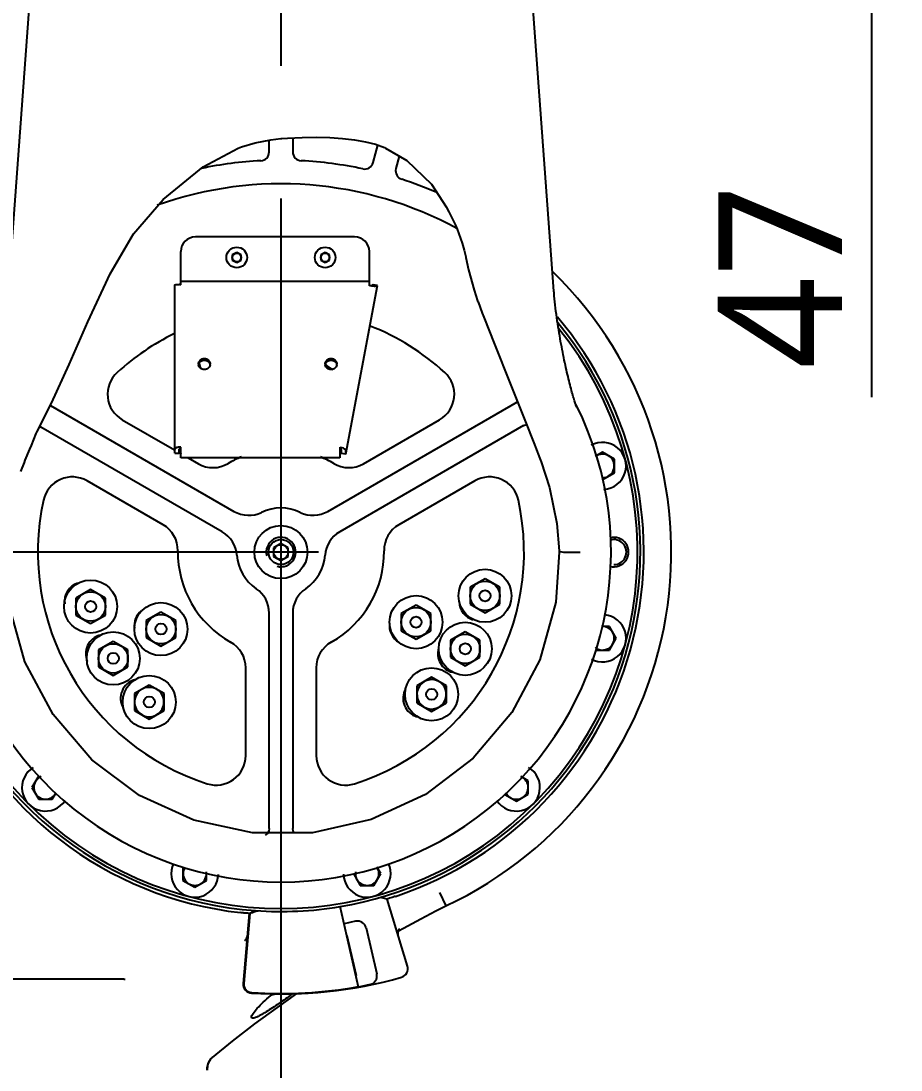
# Model space of a CAD drawing. Header units: millimetres. Extents: x 5828 to 7155, y 123 to 421.
# Drawn here: x 6418.18 to 6433.11, y 243.36 to 261.17 of the extents above; entities that cross this region are included whole.
import ezdxf

# ---------------------------------------------------------------- set-up
doc = ezdxf.new("R2010")
doc.units = ezdxf.units.MM
doc.linetypes.add('CENTER', pattern=[0.6, 0.375, -0.075, 0.075, -0.075])
for name, color, linetype in [('中心线', 7, 'Continuous'), ('外形图', 7, 'Continuous'), ('尺寸标注', 7, 'Continuous')]:
    doc.layers.add(name, color=color, linetype=linetype)
doc.styles.add('微软雅黑', font='msyh.ttc', dxfattribs={"height": 2})
doc.dimstyles.new('尺寸标注_1_20比例', dxfattribs={"dimtxt": 1.5, "dimasz": 1.25, "dimexe": 0.5, "dimexo": 0.4, "dimgap": 0.5, "dimtad": 1, "dimdec": 1, "dimlfac": 20, "dimdsep": 46, "dimtxsty": '微软雅黑', "dimcen": 0.09, "dimadec": 0, "dimazin": 0, "dimtp": 0.01, "dimtm": 0.01, "dimtfac": 1, "dimtdec": 1, "dimtofl": 0, "dimtmove": 0, "dimatfit": 3, "dimfxl": 1, "dimtolj": 1, "dimarcsym": 0})

# ---------------------------------------------------------------- blocks, each defined once
blk = doc.blocks.new('*D1047')
at = {"layer": 'Defpoints', "color": 0}
for p in [(6385.235, 306.904), (6429.588, 306.904), (6404.417, 227.15)]:
    blk.add_point(p, dxfattribs=at)
at = {"layer": '尺寸标注', "color": 0, "linetype": 'Continuous', "lineweight": -2}
for p, q in [((6429.188, 306.904), (6384.735, 306.904)), ((6385.235, 228.4), (6385.235, 305.654)), ((6404.017, 227.15), (6384.735, 227.15))]:
    blk.add_line(p, q, dxfattribs=at)
at = {"layer": '尺寸标注', "color": 0}
for points in [[(6385.443, 305.654), (6385.027, 305.654), (6385.235, 306.904)], [(6385.027, 228.4), (6385.443, 228.4), (6385.235, 227.15)]]:
    blk.add_solid(points, dxfattribs=at)
at = {"layer": '尺寸标注', "color": 0, "insert": (6382.552, 267.026), "char_height": 2, "attachment_point": 2, "rotation": 90, "style": '微软雅黑'}
blk.add_mtext('\\A1;\\A1;{\\H1.05x;1595}', dxfattribs=at)
blk = doc.blocks.new('*D1049')
at = {"layer": 'Defpoints', "color": 0}
for p in [(6422.587, 294.153), (6394.481, 252.151), (6423.625, 252.151)]:
    blk.add_point(p, dxfattribs=at)
at = {"layer": '尺寸标注', "color": 0, "linetype": 'Continuous', "lineweight": -2}
for p, q in [((6422.187, 294.153), (6393.981, 294.153)), ((6394.481, 292.903), (6394.481, 253.401)), ((6423.225, 252.151), (6393.981, 252.151))]:
    blk.add_line(p, q, dxfattribs=at)
at = {"layer": '尺寸标注', "color": 0}
for points in [[(6394.689, 292.903), (6394.273, 292.903), (6394.481, 294.153)], [(6394.273, 253.401), (6394.689, 253.401), (6394.481, 252.151)]]:
    blk.add_solid(points, dxfattribs=at)
at = {"layer": '尺寸标注', "color": 0, "insert": (6391.811, 273.152), "char_height": 2, "attachment_point": 2, "rotation": 90, "style": '微软雅黑'}
blk.add_mtext('\\A1;\\A1;{\\H1.05x;840}', dxfattribs=at)
blk = doc.blocks.new('*D1050')
at = {"layer": 'Defpoints', "color": 0}
for p in [(6422.587, 252.937), (6414.087, 228.155), (6422.587, 221.519)]:
    blk.add_point(p, dxfattribs=at)
at = {"layer": '尺寸标注', "color": 0, "linetype": 'Continuous', "lineweight": -2}
for p, q in [((6422.587, 252.537), (6422.587, 221.019)), ((6414.087, 227.755), (6414.087, 221.019)), ((6415.337, 221.519), (6421.337, 221.519))]:
    blk.add_line(p, q, dxfattribs=at)
at = {"layer": '尺寸标注', "color": 0}
for points in [[(6415.337, 221.727), (6415.337, 221.311), (6414.087, 221.519)], [(6421.337, 221.311), (6421.337, 221.727), (6422.587, 221.519)]]:
    blk.add_solid(points, dxfattribs=at)
at = {"layer": '尺寸标注', "color": 0, "insert": (6418.378, 224.2), "char_height": 2, "attachment_point": 2, "style": '微软雅黑'}
blk.add_mtext('\\A1;\\A1;{\\H1.05x;170}', dxfattribs=at)
blk = doc.blocks.new('*D1051')
at = {"layer": 'Defpoints', "color": 0}
for p in [(6422.587, 252.151), (6394.481, 227.15), (6406.823, 227.15)]:
    blk.add_point(p, dxfattribs=at)
at = {"layer": '尺寸标注', "color": 0, "linetype": 'Continuous', "lineweight": -2}
for p, q in [((6422.187, 252.151), (6393.981, 252.151)), ((6394.481, 250.901), (6394.481, 228.4)), ((6406.423, 227.15), (6393.981, 227.15))]:
    blk.add_line(p, q, dxfattribs=at)
at = {"layer": '尺寸标注', "color": 0}
for points in [[(6394.689, 250.901), (6394.273, 250.901), (6394.481, 252.151)], [(6394.273, 228.4), (6394.689, 228.4), (6394.481, 227.15)]]:
    blk.add_solid(points, dxfattribs=at)
at = {"layer": '尺寸标注', "color": 0, "insert": (6391.809, 239.608), "char_height": 2, "attachment_point": 2, "rotation": 90, "style": '微软雅黑'}
blk.add_mtext('\\A1;\\A1;{\\H1.05x;500}', dxfattribs=at)
blk = doc.blocks.new('*D1055')
at = {"layer": 'Defpoints', "color": 0}
for p in [(6423.587, 265.152), (6432.61, 265.152), (6423.587, 262.802)]:
    blk.add_point(p, dxfattribs=at)
at = {"layer": '尺寸标注', "color": 0, "linetype": 'Continuous', "lineweight": -2}
for p, q in [((6432.61, 266.402), (6432.61, 267.652)), ((6423.987, 265.152), (6433.11, 265.152)), ((6423.987, 262.802), (6433.11, 262.802)), ((6432.61, 261.552), (6432.61, 254.782))]:
    blk.add_line(p, q, dxfattribs=at)
at = {"layer": '尺寸标注', "color": 0}
for points in [[(6432.402, 266.402), (6432.819, 266.402), (6432.61, 265.152)], [(6432.819, 261.552), (6432.402, 261.552), (6432.61, 262.802)]]:
    blk.add_solid(points, dxfattribs=at)
at = {"layer": '尺寸标注', "color": 0, "insert": (6431.06, 256.826), "char_height": 2, "attachment_point": 5, "rotation": 90, "style": '微软雅黑'}
blk.add_mtext('\\A1;\\A1;{\\H1.05x;47}', dxfattribs=at)

msp = doc.modelspace()

# ---------------------------------------------------------------- linework, layer by layer
at = {"layer": '中心线', "color": 0, "linetype": 'CENTER', "ltscale": 30}
msp.add_line((6422.5874, 294.1534), (6422.5874, 252.1511), dxfattribs=at)
at = {"layer": '外形图', "color": 0, "linetype": 'Continuous'}
for p, q in [((6422.3874, 258.9425), (6422.3874, 259.1457)), ((6422.4142, 259.1508), (6422.5833, 259.17)), ((6422.5832, 259.17), (6422.5998, 259.1714)), ((6422.5998, 259.1714), (6422.6975, 259.1786)), ((6422.7874, 259.1827), (6422.7874, 258.9425)), ((6421.8592, 259.0043), (6421.9194, 259.0284)), ((6424.1519, 258.7628), (6424.2312, 259.0588)), ((6424.5954, 258.8724), (6424.5383, 258.6593)), ((6420.0829, 257.5518), (6420.5897, 258.1346)), ((6425.3919, 258.0092), (6425.4364, 257.9259)), ((6425.4364, 257.9259), (6425.4917, 257.8151)), ((6425.4917, 257.8151), (6425.5474, 257.6969)), ((6425.5474, 257.6969), (6425.5767, 257.6302)), ((6419.687, 256.8727), (6420.0837, 257.5524)), ((6423.8374, 257.5014), (6421.1373, 257.5014)), ((6425.5767, 257.6302), (6425.6625, 257.3961)), ((6425.6625, 257.3961), (6425.698, 257.2736)), ((6420.8873, 256.6855), (6420.8873, 257.2514)), ((6421.8373, 257.238), (6421.7623, 257.1947)), ((6421.7623, 257.1947), (6421.7623, 257.1081)), ((6421.7623, 257.1081), (6421.8373, 257.0648)), ((6421.9123, 257.1947), (6421.8373, 257.238)), ((6421.8373, 257.0648), (6421.9123, 257.1081)), ((6421.9123, 257.1081), (6421.9123, 257.1947)), ((6423.3374, 257.238), (6423.2624, 257.1947)), ((6423.2624, 257.1947), (6423.2624, 257.1081)), ((6423.2624, 257.1081), (6423.3374, 257.0648)), ((6423.4124, 257.1947), (6423.3374, 257.238)), ((6423.3374, 257.0648), (6423.4124, 257.1081)), ((6423.4124, 257.1081), (6423.4124, 257.1947)), ((6424.0874, 256.6714), (6424.0874, 257.2514)), ((6425.7257, 257.1526), (6425.7715, 256.9396)), ((6425.7715, 256.9396), (6425.8652, 256.5985)), ((6420.8873, 256.7513), (6424.0874, 256.7513)), ((6420.7873, 253.8295), (6420.7873, 256.6855)), ((6423.686, 253.8136), (6424.2287, 256.6757)), ((6424.1548, 256.6876), (6424.1219, 256.6721)), ((6424.2287, 256.6757), (6424.1548, 256.6876)), ((6424.2287, 256.6757), (6424.1928, 256.6588)), ((6425.8652, 256.5985), (6425.9258, 256.4166)), ((6425.9257, 256.4167), (6425.9331, 256.396)), ((6425.9331, 256.396), (6426.0039, 256.2065)), ((6426.0039, 256.2065), (6426.0311, 256.1377)), ((6423.3403, 255.3211), (6423.4612, 255.2513)), ((6426.4768, 255.0136), (6426.7125, 254.4197)), ((6418.6759, 254.6403), (6421.7904, 252.8421)), ((6423.3843, 252.8421), (6426.6014, 254.6996)), ((6427.6064, 254.6088), (6427.6066, 254.6084)), ((6426.6493, 254.601), (6426.6493, 254.601)), ((6418.4909, 254.2777), (6418.5137, 254.2721)), ((6421.5904, 252.4957), (6418.5136, 254.2721)), ((6419.8948, 254.3968), (6420.7802, 253.8856)), ((6426.7036, 254.2967), (6423.5843, 252.4957)), ((6423.9887, 253.6513), (6425.28, 254.3968)), ((6426.7036, 254.2967), (6426.7055, 254.2977)), ((6426.7125, 254.4197), (6426.7589, 254.3033)), ((6418.3513, 253.9626), (6418.4345, 254.165)), ((6418.4344, 254.165), (6418.4433, 254.1843)), ((6418.3256, 253.9), (6418.3513, 253.9626)), ((6420.8623, 253.8295), (6420.8623, 253.8979)), ((6420.8873, 253.7519), (6420.8873, 253.9321)), ((6423.5874, 253.9321), (6423.5874, 253.7519)), ((6426.8892, 253.9776), (6426.9068, 253.9338)), ((6420.7873, 253.8295), (6420.8623, 253.8295)), ((6420.8661, 253.8361), (6420.897, 253.8182)), ((6423.5874, 253.7519), (6420.8873, 253.7519)), ((6421.0118, 253.7519), (6421.186, 253.6513)), ((6423.6121, 253.8939), (6423.6121, 253.8255)), ((6423.686, 253.8136), (6423.6121, 253.8255)), ((6423.686, 253.8136), (6423.686, 253.882)), ((6428.0451, 253.8444), (6427.92, 253.7722)), ((6428.2452, 253.729), (6428.0451, 253.8444)), ((6428.2452, 253.498), (6428.2452, 253.729)), ((6418.1755, 253.5162), (6418.2341, 253.6724)), ((6428.048, 253.3842), (6428.2452, 253.498)), ((6420.5875, 252.6146), (6419.2962, 253.3601)), ((6425.8785, 253.3601), (6424.5873, 252.6146)), ((6422.5874, 252.2954), (6422.4624, 252.2233)), ((6422.7124, 252.2233), (6422.5874, 252.2954)), ((6422.4624, 252.2233), (6422.4624, 252.0789)), ((6422.7124, 252.0789), (6422.7124, 252.2233)), ((6427.3093, 252.172), (6427.3101, 252.148)), ((6427.3095, 252.1659), (6427.3095, 252.1658)), ((6427.4633, 252.1511), (6427.6667, 252.1511)), ((6422.4624, 252.0789), (6422.5874, 252.0067)), ((6422.5874, 252.0067), (6422.7124, 252.0789)), ((6426.0504, 251.6978), (6425.8004, 251.5534)), ((6426.3004, 251.5534), (6426.0504, 251.6978)), ((6419.3575, 251.5156), (6419.1075, 251.3712)), ((6419.6075, 251.3712), (6419.3575, 251.5156)), ((6425.8004, 251.5534), (6425.8004, 251.2647)), ((6426.3004, 251.2647), (6426.3004, 251.5534)), ((6419.1075, 251.3712), (6419.1075, 251.0826)), ((6419.6075, 251.0826), (6419.6075, 251.3712)), ((6424.8796, 251.2504), (6424.6296, 251.106)), ((6425.1297, 251.106), (6424.8796, 251.2504)), ((6425.8004, 251.2647), (6426.0504, 251.1204)), ((6426.0504, 251.1204), (6426.3004, 251.2647)), ((6419.1075, 251.0826), (6419.3575, 250.9382)), ((6419.3575, 250.9382), (6419.6075, 251.0826)), ((6420.5509, 251.1325), (6420.3009, 250.9882)), ((6420.8009, 250.9882), (6420.5509, 251.1325)), ((6422.3874, 247.4621), (6422.3874, 251.1154)), ((6422.7874, 251.1154), (6422.7874, 247.4621)), ((6424.6296, 251.106), (6424.6296, 250.8173)), ((6425.1297, 250.8173), (6425.1297, 251.106)), ((6420.3009, 250.9882), (6420.3009, 250.6995)), ((6420.8009, 250.6995), (6420.8009, 250.9882)), ((6428.1606, 250.8887), (6428.0277, 250.8887)), ((6428.2761, 250.6887), (6428.1606, 250.8887)), ((6420.3009, 250.6995), (6420.5509, 250.5551)), ((6420.5509, 250.5551), (6420.8009, 250.6995)), ((6424.6296, 250.8173), (6424.8796, 250.673)), ((6424.8796, 250.673), (6425.1297, 250.8173)), ((6425.715, 250.7979), (6425.465, 250.6536)), ((6425.965, 250.6536), (6425.715, 250.7979)), ((6419.7413, 250.6353), (6419.4913, 250.4909)), ((6419.9913, 250.4909), (6419.7413, 250.6353)), ((6425.465, 250.6536), (6425.465, 250.3649)), ((6425.965, 250.3649), (6425.965, 250.6536)), ((6428.1606, 250.4887), (6428.2761, 250.6887)), ((6419.4913, 250.4909), (6419.4913, 250.2023)), ((6419.9913, 250.2023), (6419.9913, 250.4909)), ((6425.465, 250.3649), (6425.715, 250.2205)), ((6425.715, 250.2205), (6425.965, 250.3649)), ((6427.9297, 250.4887), (6428.1606, 250.4887)), ((6419.4913, 250.2023), (6419.7413, 250.0579)), ((6419.7413, 250.0579), (6419.9913, 250.2023)), ((6421.9888, 248.6964), (6421.9888, 250.1874)), ((6423.1859, 250.1874), (6423.1859, 248.6964)), ((6425.1446, 250.0253), (6424.8946, 249.881)), ((6425.3946, 249.881), (6425.1446, 250.0253)), ((6420.353, 249.8949), (6420.1029, 249.7506)), ((6420.603, 249.7506), (6420.353, 249.8949)), ((6424.8946, 249.881), (6424.8946, 249.5923)), ((6425.3946, 249.5923), (6425.3946, 249.881)), ((6420.1029, 249.7506), (6420.1029, 249.4619)), ((6420.603, 249.4619), (6420.603, 249.7506)), ((6420.1029, 249.4619), (6420.353, 249.3175)), ((6420.353, 249.3175), (6420.603, 249.4619)), ((6424.8946, 249.5923), (6425.1446, 249.4479)), ((6425.1446, 249.4479), (6425.3946, 249.5923)), ((6418.4765, 248.3557), (6418.361, 248.1557)), ((6426.7827, 248.2712), (6426.656, 248.3444)), ((6426.7827, 248.0402), (6426.7827, 248.2712)), ((6418.361, 248.1557), (6418.4765, 247.9557)), ((6418.7075, 247.9557), (6418.7688, 248.062)), ((6426.3853, 248.0387), (6426.5827, 247.9248)), ((6426.5827, 247.9248), (6426.7827, 248.0402)), ((6418.4765, 247.9557), (6418.7075, 247.9557)), ((6422.3874, 247.4623), (6422.3797, 247.4163)), ((6422.7937, 247.4204), (6422.7874, 247.4623)), ((6422.8121, 247.3871), (6422.7937, 247.4204)), ((6420.9249, 246.8088), (6420.9249, 246.5778)), ((6424.2807, 246.6933), (6424.2167, 246.8043)), ((6421.325, 246.5778), (6421.325, 246.7255)), ((6423.8188, 246.6933), (6423.9343, 246.4933)), ((6424.1652, 246.4933), (6424.2807, 246.6933)), ((6420.9249, 246.5778), (6421.125, 246.4623)), ((6421.125, 246.4623), (6421.325, 246.5778)), ((6423.9343, 246.4933), (6424.1652, 246.4933)), ((6424.3876, 246.2629), (6424.276, 246.2891)), ((6424.736, 245.1233), (6424.3876, 246.2629)), ((6425.2768, 246.3736), (6425.3874, 246.1465)), ((6422.0575, 246.0204), (6422.1544, 246.0661)), ((6423.9061, 244.7675), (6423.5907, 246.1338)), ((6422.0507, 246.0172), (6421.9469, 244.8302)), ((6422.0593, 246.0166), (6421.9554, 244.8294)), ((6423.8536, 245.8844), (6423.6587, 245.8394)), ((6424.0335, 245.772), (6424.2134, 244.9924)), ((6423.7037, 245.6445), (6423.8611, 244.9624)), ((6419.9232, 244.9007), (6410.8603, 244.9007)), ((6419.9232, 244.9007), (6419.9421, 244.8996)), ((6422.5273, 244.4242), (6422.8531, 244.6507)), ((6422.9374, 244.6507), (6422.5874, 244.6507)), ((6424.101, 244.8125), (6423.9061, 244.7675)), ((6421.3361, 243.3969), (6421.3554, 243.4801)), ((6421.3367, 243.3604), (6421.3361, 243.3969))]:
    msp.add_line(p, q, dxfattribs=at)
for points in [[(6418.6223, 291.0312), (6418.9209, 282.4801), (6418.9061, 273.7102), (6418.5746, 264.9874), (6417.9553, 256.579)], [(6427.2193, 256.5801), (6426.6002, 264.9869), (6426.2686, 273.7105), (6426.2539, 282.4811), (6426.5524, 291.0314)], [(6421.9194, 259.0284), (6422.1478, 259.0993), (6422.4142, 259.1508)], [(6422.6975, 259.1786), (6422.9468, 259.1898), (6423.1871, 259.1918), (6423.4166, 259.186), (6423.6338, 259.1721), (6423.8368, 259.1493), (6424.0239, 259.1163), (6424.1938, 259.0726)], [(6424.1938, 259.0726), (6424.3463, 259.0163), (6424.3645, 259.008)], [(6420.5897, 258.1346), (6421.2673, 258.687), (6421.8592, 259.0043)], [(6424.3645, 259.0079), (6424.7241, 258.7968), (6425.1416, 258.3928), (6425.3917, 258.0095)], [(6425.6981, 257.2733), (6425.7093, 257.2281), (6425.7243, 257.1594), (6425.7257, 257.1525)], [(6418.4435, 254.1847), (6418.6957, 254.6792), (6418.9921, 255.3329), (6419.3102, 256.0572), (6419.687, 256.8727)], [(6427.5022, 254.9569), (6427.4939, 254.9892), (6427.4854, 255.0226), (6427.4767, 255.0571), (6427.468, 255.0925), (6427.4593, 255.1289), (6427.4504, 255.1663), (6427.4415, 255.2047), (6427.4325, 255.2439), (6427.4235, 255.2841), (6427.4145, 255.3251), (6427.4055, 255.367), (6427.3964, 255.4097), (6427.3874, 255.4531), (6427.3784, 255.4973), (6427.3695, 255.5423), (6427.3605, 255.5878), (6427.3517, 255.634), (6427.343, 255.6807), (6427.3344, 255.7279), (6427.3259, 255.7755), (6427.3175, 255.8234), (6427.3093, 255.872), (6427.3011, 255.9221), (6427.2929, 255.9735), (6427.2848, 256.0258), (6427.277, 256.0788), (6427.2694, 256.1321), (6427.2621, 256.1857), (6427.2552, 256.2391), (6427.2487, 256.2923), (6427.2426, 256.3451), (6427.2369, 256.3975), (6427.2316, 256.4495), (6427.2266, 256.5015), (6427.2217, 256.5538), (6427.2193, 256.5799)], [(6426.0311, 256.1377), (6426.2126, 255.6823), (6426.4768, 255.0136)], [(6427.6066, 254.6084), (6427.6061, 254.6098), (6427.6052, 254.6122), (6427.6038, 254.6159), (6427.602, 254.6209), (6427.5997, 254.6274), (6427.5969, 254.6354), (6427.5935, 254.6451), (6427.5897, 254.6566), (6427.5853, 254.6699), (6427.5804, 254.6849), (6427.575, 254.7018), (6427.5691, 254.7206), (6427.5628, 254.7411), (6427.5561, 254.7633), (6427.5491, 254.7871), (6427.5418, 254.8123), (6427.5343, 254.8388), (6427.5265, 254.8666), (6427.5186, 254.8955), (6427.5105, 254.9257), (6427.5022, 254.9569)], [(6426.5992, 254.7051), (6426.5781, 254.6865), (6426.5702, 254.6815)], [(6426.7055, 254.2977), (6426.7219, 254.3054), (6426.7565, 254.3094)], [(6426.7589, 254.3033), (6426.8559, 254.061), (6426.8892, 253.9776)], [(6418.2341, 253.6724), (6418.2488, 253.7094), (6418.3256, 253.9)], [(6426.9068, 253.9338), (6426.9821, 253.7413), (6427.0037, 253.6848)], [(6427.0037, 253.6848), (6427.1471, 253.2447), (6427.2706, 252.637), (6427.3093, 252.1722)], [(6423.1236, 247.3882), (6422.104, 247.3846), (6421.1093, 247.599), (6420.1869, 248.02), (6419.3781, 248.6276), (6418.7192, 249.3947), (6418.2407, 250.2886), (6417.9673, 251.2694), (6417.9091, 252.1466)], [(6427.3102, 252.148), (6427.2517, 251.2983), (6426.9824, 250.3238), (6426.5082, 249.4285), (6425.8514, 248.6548), (6425.0425, 248.039), (6424.1189, 247.6099), (6423.1236, 247.3882)], [(6422.3797, 247.4163), (6422.351, 247.3678), (6422.3208, 247.3438)], [(6424.5843, 245.7204), (6424.6648, 245.7659), (6424.9587, 245.9263), (6425.2183, 246.0621), (6425.3874, 246.1465)], [(6424.5813, 245.629), (6424.5753, 245.6612), (6424.5777, 245.7001), (6424.5882, 245.7323), (6424.6016, 245.755), (6424.6062, 245.7608)], [(6421.4254, 243.5747), (6421.7643, 243.8505), (6422.145, 244.1444), (6422.5273, 244.4242)], [(6421.3554, 243.4801), (6421.3986, 243.5487), (6421.4254, 243.5747)]]:
    msp.add_lwpolyline(points, dxfattribs=at)
for centre, radius in [((6421.8373, 257.1514), 0.175), ((6423.3374, 257.1514), 0.175), ((6421.8373, 257.1514), 0.075), ((6423.3374, 257.1514), 0.075), ((6422.5874, 252.1511), 0.45), ((6422.5874, 252.1511), 0.2125), ((6422.5874, 252.1511), 0.125), ((6426.0504, 251.4091), 0.45), ((6419.3575, 251.2269), 0.45), ((6426.0504, 251.4091), 0.25), ((6419.3575, 251.2269), 0.25), ((6424.8796, 250.9617), 0.45), ((6426.0504, 251.4091), 0.0941), ((6419.3575, 251.2269), 0.0941), ((6420.5509, 250.8438), 0.45), ((6420.5509, 250.8438), 0.25), ((6424.8796, 250.9617), 0.25), ((6424.8796, 250.9617), 0.0941), ((6420.5509, 250.8438), 0.0941), ((6425.715, 250.5092), 0.45), ((6419.7413, 250.3466), 0.45), ((6425.715, 250.5092), 0.25), ((6419.7413, 250.3466), 0.25), ((6425.715, 250.5092), 0.0941), ((6419.7413, 250.3466), 0.0941), ((6425.1446, 249.7366), 0.45), ((6420.353, 249.6062), 0.45), ((6425.1446, 249.7366), 0.0941), ((6420.353, 249.6062), 0.0941)]:
    msp.add_circle(centre, radius, dxfattribs=at)
for centre, radius, start, end in [((6422.2373, 258.9425), 0.15, 272.95035, 0), ((6422.9374, 258.9425), 0.15, 180, 267.04965), ((6422.5874, 252.1511), 6.6504, 92.95035, 101.72118), ((6422.5874, 252.1511), 6.6504, 77.95035, 87.04965), ((6424.007, 258.8016), 0.15, 257.95035, 345), ((6424.6832, 258.6204), 0.15, 165, 252.04965), ((6422.5874, 252.1511), 6.2503, 61.35628, 109.65795), ((6422.5874, 252.1511), 6.6504, 66.66469, 72.04965), ((6421.1373, 257.2514), 0.25, 90, 180), ((6423.8374, 257.2514), 0.25, 0, 90), ((6422.5874, 252.1511), 6.6254, 295, 45.82027), ((6420.8186, 256.3701), 0.3228, 82.0937, 82.37647), ((6420.8186, 256.3696), 0.3233, 77.73354, 82.10947), ((6424.1127, 256.3416), 0.3308, 89.75229, 94.37201), ((6424.1128, 256.3323), 0.3401, 88.93694, 89.78767), ((6424.1128, 256.3319), 0.3405, 88.43478, 88.93727), ((6422.5874, 252.1511), 6.1003, 279.46757, 39.63713), ((6422.5874, 252.1511), 6.1581, 288.39584, 40.38153), ((6422.5874, 252.1511), 6.0503, 141.14922, 38.85901), ((6422.5874, 252.1511), 4.1252, 116.01549, 132.35946), ((6422.5874, 252.1511), 4.1252, 47.64054, 68.46044), ((6421.2758, 255.3418), 0.0885, 180.02289, 188.47194), ((6421.2768, 255.3159), 0.0895, 163.58443, 171.58659), ((6421.2764, 255.316), 0.0891, 162.49681, 163.57897), ((6421.6403, 255.4418), 0.45, 190.69465, 202.67954), ((6421.2982, 255.316), 0.0891, 16.41933, 17.63113), ((6421.2978, 255.3159), 0.0895, 8.40398, 16.41407), ((6421.2988, 255.3418), 0.0885, 351.51544, 359.97682), ((6423.4259, 255.3418), 0.0885, 180.02297, 188.43048), ((6423.4269, 255.3159), 0.0895, 163.58427, 171.54259), ((6423.4265, 255.316), 0.0891, 162.49537, 163.57885), ((6423.5416, 255.4935), 0.25, 216.86135, 253.69449), ((6423.4483, 255.316), 0.0891, 16.42015, 17.57706), ((6423.4479, 255.3159), 0.0895, 8.42307, 16.41482), ((6423.4489, 255.3418), 0.0885, 351.535, 359.9769), ((6420.1448, 254.8299), 0.5, 132.35946, 240), ((6425.03, 254.8299), 0.5, 300, 47.64054), ((6422.5874, 252.1511), 5.601, 153.46491, 26.53071), ((6420.8871, 253.6475), 0.2846, 89.96811, 95.0141), ((6428.0451, 253.6135), 0.4, 273.37988, 118.6396), ((6422.5874, 252.1511), 1.7501, 112.58279, 120.77517), ((6422.5874, 252.1511), 1.7501, 59.22483, 67.41721), ((6428.0451, 253.6135), 0.2, 269.61763, 120), ((6421.436, 254.0844), 0.5, 240, 300.77517), ((6423.7387, 254.0844), 0.5, 239.22483, 300), ((6419.0462, 252.927), 0.5, 60, 167.64054), ((6426.1285, 252.927), 0.5, 12.35946, 120), ((6422.5874, 252.1511), 4.1252, 167.64054, 252.35946), ((6422.5874, 252.1511), 4.1252, 287.64054, 12.35946), ((6422.0405, 253.2752), 0.5, 240, 295.9442), ((6422.5874, 252.1511), 0.75, 64.0558, 115.9442), ((6423.1343, 253.2752), 0.5, 244.0558, 300), ((6420.3374, 252.1815), 0.5, 359.22483, 60), ((6421.3404, 252.0627), 0.5, 4.0558, 60), ((6423.8343, 252.0627), 0.5, 120, 175.9442), ((6424.8373, 252.1815), 0.5, 120, 180.77517), ((6422.5874, 252.1511), 0.25, 255, 195), ((6428.2377, 252.1511), 0.25, 255, 105.95262), ((6428.2377, 252.1511), 0.2125, 270, 107.57168), ((6422.5874, 252.1511), 1.7501, 179.22483, 240.77517), ((6422.5874, 252.1511), 1.7501, 299.22483, 0.77517), ((6422.5874, 252.1511), 0.75, 184.0558, 235.9442), ((6422.5874, 252.1511), 0.75, 304.0558, 355.9442), ((6419.2397, 251.3164), 0.325, 108.64061, 187.5), ((6421.8873, 251.1154), 0.5, 0, 55.9442), ((6423.2874, 251.1154), 0.5, 124.0558, 180), ((6425.9351, 251.3164), 0.325, 182, 254.12319), ((6420.4222, 250.901), 0.325, 129.15209, 187.5), ((6428.0451, 250.6887), 0.4, 241.74081, 84.49624), ((6424.7525, 250.901), 0.325, 172.5, 240), ((6428.0451, 250.6887), 0.2, 230.29107, 90), ((6419.5994, 250.426), 0.325, 105.60322, 203.5), ((6421.4888, 250.1874), 0.5, 0, 60.77517), ((6423.686, 250.1874), 0.5, 119.22483, 180), ((6425.5753, 250.426), 0.325, 163.73743, 256), ((6422.5874, 252.1511), 6.1003, 199.06911, 265.93074), ((6420.1907, 249.6692), 0.325, 105.33273, 209.97925), ((6425.1446, 249.7366), 0.25, 300.17919, 300), ((6422.5874, 252.1511), 6.1581, 201.39584, 263.60416), ((6420.353, 249.6062), 0.25, 62.72796, 60), ((6424.9841, 249.6692), 0.325, 150, 254.03065), ((6421.4888, 248.6964), 0.5, 252.35946, 0), ((6423.686, 248.6964), 0.5, 180, 287.64054), ((6418.592, 248.1557), 0.4, 121.41641, 325.9978), ((6426.5827, 248.1557), 0.4, 214.00268, 58.60674), ((6418.592, 248.1557), 0.2, 110.9135, 330), ((6426.5827, 248.1557), 0.2, 207.87351, 60), ((6421.125, 246.6933), 0.4, 154.70984, 358.4876), ((6421.125, 246.6933), 0.2, 146.32261, 0), ((6424.0498, 246.6933), 0.4, 181.53578, 25.28888), ((6424.0498, 246.6933), 0.2, 170.51285, 30), ((6422.5874, 252.1511), 6.1003, 265.93051, 279.46652), ((6423.2017, 243.425), 2.8321, 113.27151, 113.7888), ((6423.8873, 245.7382), 0.15, 13, 103), ((6421.8691, 245.6618), 0.1499, 314.6688, 320.06953), ((6424.5925, 245.0795), 0.15, 285.83062, 17), ((6422.0963, 244.8171), 0.15, 175, 266.16938), ((6422.0963, 244.8171), 0.1414, 175, 266.16938), ((6422.5874, 252.1511), 7.5004, 266.16938, 285.83062), ((6424.0673, 244.9587), 0.15, 283, 13), ((6422.5874, 252.1511), 7.4918, 266.16938, 280.12343), ((6421.5867, 243.382), 0.2514, 129.96436, 143.19799), ((6421.587, 243.3828), 0.2513, 172.15634, 185.11626), ((6421.5857, 243.3831), 0.25, 161.60134, 172.16223), ((6421.5858, 243.3829), 0.2501, 152.8449, 161.57454), ((6421.5855, 243.3829), 0.2498, 143.19107, 152.82043)]:
    msp.add_arc(centre, radius, start, end, dxfattribs=at)
for points, knots in [([(6420.7873, 256.6855), (6420.7873, 256.6877), (6420.7967, 256.6909), (6420.8099, 256.6926), (6420.834, 256.693), (6420.8515, 256.6914), (6420.8614, 256.6901)], [0, 0, 0, 0, 0.0867325, 0.2926511, 0.6067268, 1, 1, 1, 1]), ([(6424.1221, 256.6723), (6424.1256, 256.6722), (6424.1385, 256.6716), (6424.1513, 256.6704), (6424.1606, 256.6689)], [0, 0, 0, 0, 0.2726259, 1, 1, 1, 1]), ([(6424.1606, 256.6689), (6424.1683, 256.6677), (6424.1787, 256.6658), (6424.189, 256.6618), (6424.1924, 256.6599), (6424.1928, 256.6588)], [0, 0, 0, 0, 0.6911597, 0.8952628, 1, 1, 1, 1]), ([(6421.1873, 255.3417), (6421.1873, 255.3659), (6421.2105, 255.4171), (6421.2873, 255.4452), (6421.3641, 255.4171), (6421.3873, 255.3659), (6421.3873, 255.3417)], [0, 0, 0, 0, 0.2445103, 0.4999919, 0.7554773, 1, 1, 1, 1]), ([(6421.3863, 255.3287), (6421.383, 255.3067), (6421.3574, 255.2632), (6421.2873, 255.2399), (6421.2172, 255.2632), (6421.1915, 255.3067), (6421.1882, 255.3287)], [0, 0, 0, 0, 0.2450031, 0.4999842, 0.7549801, 1, 1, 1, 1]), ([(6421.1914, 255.3428), (6421.1975, 255.362), (6421.2243, 255.3975), (6421.2872, 255.4164), (6421.3501, 255.3977), (6421.377, 255.3622), (6421.3831, 255.343)], [0, 0, 0, 0, 0.2456032, 0.4999614, 0.7543494, 1, 1, 1, 1]), ([(6423.3374, 255.3417), (6423.3374, 255.3659), (6423.3606, 255.4171), (6423.4374, 255.4452), (6423.5142, 255.4171), (6423.5374, 255.3659), (6423.5374, 255.3417)], [0, 0, 0, 0, 0.2445103, 0.4999919, 0.7554773, 1, 1, 1, 1]), ([(6423.5365, 255.3287), (6423.5332, 255.3067), (6423.5075, 255.2632), (6423.4374, 255.2398), (6423.3673, 255.2633), (6423.3416, 255.3067), (6423.3384, 255.3288)], [0, 0, 0, 0, 0.2450098, 0.4999977, 0.7549828, 1, 1, 1, 1]), ([(6423.3415, 255.3428), (6423.3476, 255.362), (6423.3745, 255.3975), (6423.4373, 255.4164), (6423.5002, 255.3976), (6423.5272, 255.3621), (6423.5333, 255.3429)], [0, 0, 0, 0, 0.2455999, 0.499977, 0.7543669, 1, 1, 1, 1]), ([(6420.8622, 253.931), (6420.8522, 253.9301), (6420.8334, 253.9273), (6420.8077, 253.9201), (6420.7873, 253.9078), (6420.7873, 253.8979)], [0, 0, 0, 0, 0.3559928, 0.6523325, 1, 1, 1, 1]), ([(6420.8623, 253.8979), (6420.8623, 253.9011), (6420.8734, 253.906), (6420.8813, 253.9065), (6420.8873, 253.9065)], [0, 0, 0, 0, 0.3472235, 1, 1, 1, 1]), ([(6423.5874, 253.9321), (6423.6114, 253.9282), (6423.644, 253.9192), (6423.6768, 253.9001), (6423.686, 253.8874), (6423.686, 253.882)], [0, 0, 0, 0, 0.6343923, 0.8593937, 1, 1, 1, 1]), ([(6423.6121, 253.8939), (6423.6121, 253.8973), (6423.6016, 253.9033), (6423.5934, 253.9055), (6423.5874, 253.9065)], [0, 0, 0, 0, 0.3590081, 1, 1, 1, 1]), ([(6427.3095, 252.1654), (6427.3102, 252.1586), (6427.3454, 252.1589), (6427.3629, 252.1527), (6427.3802, 252.1519)], [0, 0, 0, 0, 0.2813415, 1, 1, 1, 1]), ([(6424.5307, 246.3077), (6424.5127, 246.3012), (6424.4799, 246.2916), (6424.433, 246.2728), (6424.4088, 246.2742), (6424.3887, 246.2592), (6424.3876, 246.2629)], [0, 0, 0, 0, 0.3826754, 0.7070453, 0.9238661, 1, 1, 1, 1]), ([(6422.0507, 246.0172), (6422.0504, 246.0135), (6422.0276, 246.0239), (6422.0042, 246.0175), (6421.9544, 246.0262), (6421.9203, 246.0288), (6421.9014, 246.0313)], [0, 0, 0, 0, 0.0761579, 0.2930123, 0.6173805, 1, 1, 1, 1]), ([(6422.0593, 246.0166), (6422.0571, 246.0167), (6422.0553, 246.0159), (6422.0508, 246.018), (6422.0507, 246.0172)], [0, 0, 0, 0, 0.7480946, 1, 1, 1, 1]), ([(6422.7727, 244.6452), (6422.7006, 244.5928), (6422.5911, 244.5159), (6422.4449, 244.4177), (6422.34, 244.3499), (6422.2456, 244.2942), (6422.1763, 244.2568), (6422.1308, 244.2423), (6422.105, 244.2342), (6422.0873, 244.2477), (6422.0873, 244.256)], [0, 0, 0, 0, 0.3299722, 0.4951633, 0.6519941, 0.7916056, 0.9016746, 0.94127, 0.9690765, 1, 1, 1, 1]), ([(6422.0873, 244.256), (6422.0873, 244.2787), (6422.1243, 244.3335), (6422.1902, 244.4171), (6422.2913, 244.5182), (6422.3687, 244.5859), (6422.4111, 244.6204)], [0, 0, 0, 0, 0.1382834, 0.3719114, 0.6668123, 1, 1, 1, 1])]:
    msp.add_open_spline(points, degree=3, knots=knots, dxfattribs=at)
for points in [[(6427.3802, 252.1519), (6427.4079, 252.1505), (6427.4357, 252.1518), (6427.4634, 252.1518)], [(6422.1245, 246.044), (6422.1494, 246.0537), (6422.1758, 246.0644), (6422.2025, 246.0628)], [(6422.0827, 246.0268), (6422.0966, 246.0327), (6422.1105, 246.0385), (6422.1245, 246.044)], [(6421.9841, 245.5656), (6421.9971, 245.5811), (6422.0071, 245.5997), (6422.0128, 245.6191)], [(6422.4111, 244.6204), (6422.4359, 244.6406), (6422.47, 244.6515), (6422.5021, 244.6511)]]:
    msp.add_open_spline(points, degree=3, dxfattribs=at)

# ---------------------------------------------------------------- dimensions: what is measured, and where the dimension line sits
at = {"layer": '尺寸标注', "color": 0, "linetype": 'Continuous'}
for base, p1, p2, angle, text, picture, middle in [((6385.2349, 306.9041), (6404.4172, 227.1497), (6429.5878, 306.9041), 90, '\\A1;{\\H1.05x;1595}', '*D1047', (6385.2349, 267.0258)), ((6394.481, 252.1511), (6422.5874, 294.1534), (6423.6251, 252.1511), 270, '\\A1;{\\H1.05x;840}', '*D1049', (6394.481, 273.1523)), ((6432.6105, 265.1518), (6423.5874, 262.8017), (6423.5874, 265.1518), 90, '\\A1;{\\H1.05x;47}', '*D1055', (6432.6105, 256.8263)), ((6394.481, 227.1497), (6422.5874, 252.1511), (6406.8227, 227.1497), 270, '\\A1;{\\H1.05x;500}', '*D1051', (6394.481, 239.6076))]:
    dim = msp.add_linear_dim(base=base, p1=p1, p2=p2, angle=angle, text=text, dimstyle='尺寸标注_1_20比例', override={"dimtxsty": '微软雅黑'}, dxfattribs=at)
    dim.commit()
    dim.dimension.update_dxf_attribs({"geometry": picture, "text_midpoint": middle, "dimtype": 160})
dim = msp.add_linear_dim(base=(6422.5874, 221.519), p1=(6414.0869, 228.1552), p2=(6422.5874, 252.9372), text='\\A1;{\\H1.05x;170}', dimstyle='尺寸标注_1_20比例', override={"dimtxsty": '微软雅黑'}, dxfattribs=at)
dim.commit()
dim.dimension.update_dxf_attribs({"geometry": '*D1050', "text_midpoint": (6418.378, 221.519), "dimtype": 160})

doc.saveas('drawing.dxf')
